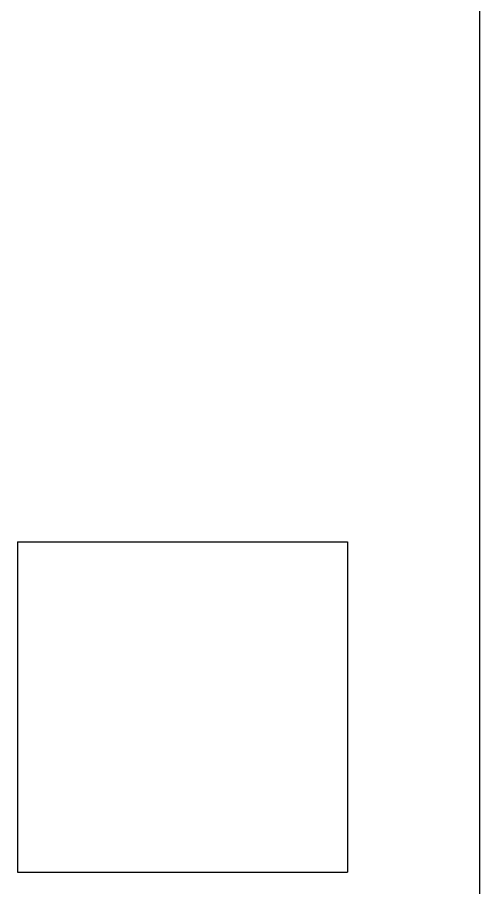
# Model space of a CAD drawing. Extents: x 0 to 420, y 0 to 297.
# Drawn here: x 173.16 to 178.76, y 196.44 to 206.98 of the extents above; entities that cross this region are included whole.
import ezdxf

# ---------------------------------------------------------------- set-up
doc = ezdxf.new("R2010")
doc.units = 0
doc.header["$LTSCALE"] = 23.1
doc.layers.add('10000_FRONT', color=7, linetype='CONTINUOUS')

msp = doc.modelspace()

# ---------------------------------------------------------------- linework, layer by layer
at = {"layer": '10000_FRONT', "color": 7, "linetype": 'CONTINUOUS'}
for p, q in [((178.762, 260.627), (178.762, 172.627)), ((173.162, 200.627), (173.162, 196.627)), ((173.162, 200.627), (177.162, 200.627)), ((177.162, 200.627), (177.162, 196.627)), ((173.162, 196.627), (177.162, 196.627))]:
    msp.add_line(p, q, dxfattribs=at)

doc.saveas('drawing.dxf')
